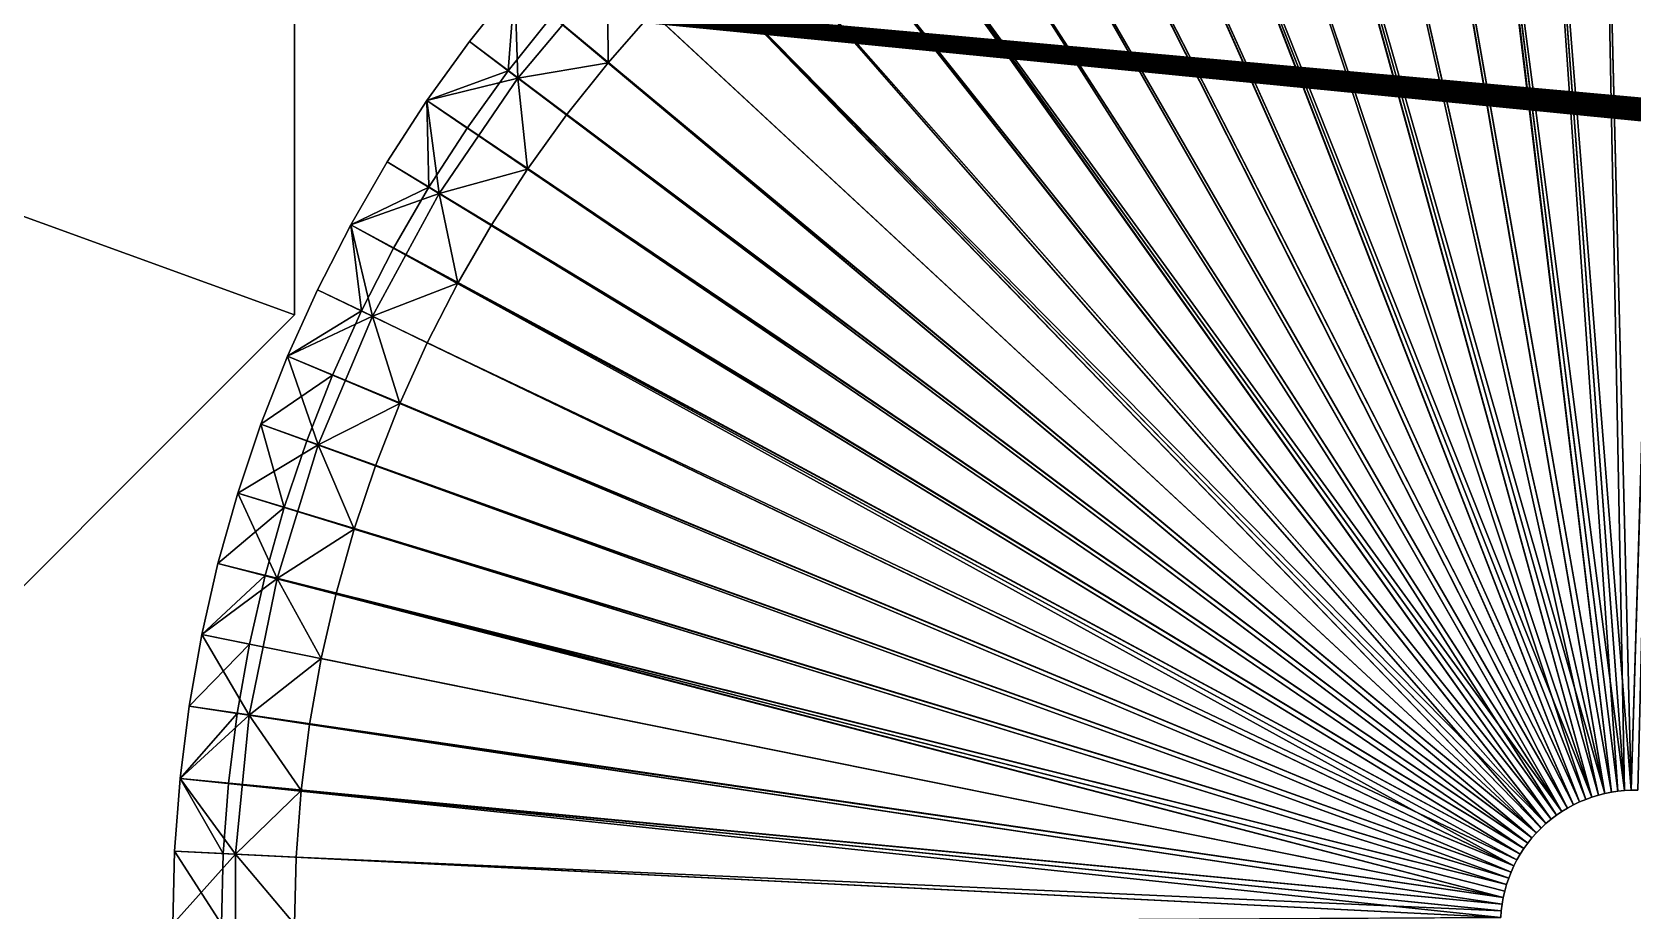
# Model space of a CAD drawing. Header units: millimetres. Extents: x 0 to 520, y -2 to 382.
# Drawn here: x 37.69 to 63.97, y 342.21 to 356.65 of the extents above; entities that cross this region are included whole.
import ezdxf

# ---------------------------------------------------------------- set-up
doc = ezdxf.new("R2010")
doc.units = ezdxf.units.MM

msp = doc.modelspace()

# ---------------------------------------------------------------- linework, layer by layer
at = {"layer": 'BRASS', "color": 52}
for points in [[(509.2, 369.2, 103), (10.8, 369.2, 103), (10.8, 10.8, 103)], [(509.2, 369.2, 103), (10.8, 10.8, 103), (509.2, 10.8, 103)], [(62.2065, 365.9329), (61.0158, 365.8137), (63.8356, 344.1938)], [(63.4017, 365.9925), (62.2065, 365.9329), (63.9452, 344.1993)], [(62.2065, 365.9329), (63.8356, 344.1938), (63.9452, 344.1993)], [(64.5983, 365.9925), (63.4017, 365.9925), (63.9452, 344.1993)], [(64.5983, 365.9925), (63.9452, 344.1993), (64.0548, 344.1993)], [(59.8324, 365.6354), (58.6595, 365.3983), (63.5105, 344.1448)], [(61.0158, 365.8137), (59.8324, 365.6354), (63.618, 344.1666)], [(59.8324, 365.6354), (63.5105, 344.1448), (63.618, 344.1666)], [(61.0158, 365.8137), (63.7264, 344.1829), (63.8356, 344.1938)], [(61.0158, 365.8137), (63.618, 344.1666), (63.7264, 344.1829)], [(58.6595, 365.3983), (57.4998, 365.103), (63.5105, 344.1448)], [(57.4998, 365.103), (56.3563, 364.7503), (63.2993, 344.0854)], [(57.4998, 365.103), (63.4042, 344.1178), (63.5105, 344.1448)], [(57.4998, 365.103), (63.2993, 344.0854), (63.4042, 344.1178)], [(56.3563, 364.7503), (55.2318, 364.341), (63.2993, 344.0854)], [(55.2318, 364.341), (54.1291, 363.8761), (63.0952, 344.0053)], [(55.2318, 364.341), (63.1962, 344.0479), (63.2993, 344.0854)], [(55.2318, 364.341), (63.0952, 344.0053), (63.1962, 344.0479)], [(54.1291, 363.8761), (53.0509, 363.3569), (62.9963, 343.9577)], [(54.1291, 363.8761), (62.9963, 343.9577), (63.0952, 344.0053)], [(60.1797, 363.6658, -14), (61.2644, 363.8293, -14), (63.618, 344.1666, -14)], [(61.2644, 363.8293, -14), (62.3559, 363.9385, -14), (63.7264, 344.1829, -14)], [(63.618, 344.1666, -14), (61.2644, 363.8293, -14), (63.7264, 344.1829, -14)], [(62.3559, 363.9385, -14), (63.4515, 363.9932, -14), (63.8356, 344.1938, -14)], [(63.7264, 344.1829, -14), (62.3559, 363.9385, -14), (63.8356, 344.1938, -14)], [(63.8356, 344.1938, -14), (63.4515, 363.9932, -14), (63.9452, 344.1993, -14)], [(63.4515, 363.9932, -14), (64.5485, 363.9932, -14), (63.9452, 344.1993, -14)], [(63.9452, 344.1993, -14), (64.5485, 363.9932, -14), (64.0548, 344.1993, -14)], [(59.1045, 363.4484, -14), (60.1797, 363.6658, -14), (63.5105, 344.1448, -14)], [(63.5105, 344.1448, -14), (60.1797, 363.6658, -14), (63.618, 344.1666, -14)], [(53.0509, 363.3569), (52, 362.7846), (62.9, 343.9053)], [(53.0509, 363.3569), (62.9, 343.9053), (62.9963, 343.9577)], [(58.0415, 363.1777, -14), (59.1045, 363.4484, -14), (63.4042, 344.1178, -14)], [(63.4042, 344.1178, -14), (59.1045, 363.4484, -14), (63.5105, 344.1448, -14)], [(56.9933, 362.8544, -14), (58.0415, 363.1777, -14), (63.2993, 344.0854, -14)], [(63.2993, 344.0854, -14), (58.0415, 363.1777, -14), (63.4042, 344.1178, -14)], [(52, 362.7846), (50.9789, 362.1606), (62.8064, 343.8481)], [(52, 362.7846), (62.8064, 343.8481), (62.9, 343.9053)], [(55.9625, 362.4792, -14), (56.9933, 362.8544, -14), (63.1962, 344.0479, -14)], [(63.1962, 344.0479, -14), (56.9933, 362.8544, -14), (63.2993, 344.0854, -14)], [(54.9517, 362.0531, -14), (55.9625, 362.4792, -14), (63.0952, 344.0053, -14)], [(63.0952, 344.0053, -14), (55.9625, 362.4792, -14), (63.1962, 344.0479, -14)], [(50.9789, 362.1606), (49.9902, 361.4865), (62.8064, 343.8481)], [(53.9634, 361.5772, -14), (54.9517, 362.0531, -14), (62.9963, 343.9577, -14)], [(62.9963, 343.9577, -14), (54.9517, 362.0531, -14), (63.0952, 344.0053, -14)], [(49.9902, 361.4865), (49.0362, 360.764), (62.6283, 343.72)], [(49.9902, 361.4865), (62.7158, 343.7863), (62.8064, 343.8481)], [(49.9902, 361.4865), (62.6283, 343.72), (62.7158, 343.7863)], [(53, 361.0526, -14), (53.9634, 361.5772, -14), (62.9, 343.9053, -14)], [(62.9, 343.9053, -14), (53.9634, 361.5772, -14), (62.9963, 343.9577, -14)], [(52.064, 360.4806, -14), (53, 361.0526, -14), (62.8064, 343.8481, -14)], [(62.8064, 343.8481, -14), (53, 361.0526, -14), (62.9, 343.9053, -14)], [(49.0362, 360.764), (48.1195, 359.9947), (62.5443, 343.6495)], [(49.0362, 360.764), (62.5443, 343.6495), (62.6283, 343.72)], [(51.1576, 359.8626, -14), (52.064, 360.4806, -14), (62.7158, 343.7863, -14)], [(62.7158, 343.7863, -14), (52.064, 360.4806, -14), (62.8064, 343.8481, -14)], [(48.1195, 359.9947), (47.2423, 359.1808), (62.4639, 343.5749)], [(48.1195, 359.9947), (62.4639, 343.5749), (62.5443, 343.6495)], [(50.2832, 359.2003, -14), (51.1576, 359.8626, -14), (62.6283, 343.72, -14)], [(62.6283, 343.72, -14), (51.1576, 359.8626, -14), (62.7158, 343.7863, -14)], [(38.264, 311.0606, 86), (20.5, 359.5, 86), (38.3153, 310.9963, 86)], [(38.2095, 311.1223, 86), (20.5, 359.5, 86), (38.264, 311.0606, 86)], [(38.1521, 311.1812, 86), (20.5, 359.5, 86), (38.2095, 311.1223, 86)], [(38.0918, 311.2371, 86), (20.5, 359.5, 86), (38.1521, 311.1812, 86)], [(38.0288, 311.29, 86), (20.5, 359.5, 86), (38.0918, 311.2371, 86)], [(37.9632, 311.3397, 86), (20.5, 359.5, 86), (38.0288, 311.29, 86)], [(37.8952, 311.386, 86), (20.5, 359.5, 86), (37.9632, 311.3397, 86)], [(37.825, 311.4289, 86), (20.5, 359.5, 86), (37.8952, 311.386, 86)], [(37.7527, 311.4683, 86), (20.5, 359.5, 86), (37.825, 311.4289, 86)], [(37.6786, 311.504, 86), (20.5, 359.5, 86), (37.7527, 311.4683, 86)], [(20.5, 359.5, 86), (183.401, 343.4071, 86), (38.3153, 310.9963, 86)], [(20.5, 359.5, 86), (183.4233, 343.4863, 86), (183.401, 343.4071, 86)], [(20.5, 359.5, 86), (183.4495, 343.5643, 86), (183.4233, 343.4863, 86)], [(20.5, 359.5, 86), (183.4796, 343.6409, 86), (183.4495, 343.5643, 86)], [(20.5, 359.5, 86), (183.5134, 343.7159, 86), (183.4796, 343.6409, 86)], [(20.5, 359.5, 86), (183.5509, 343.7891, 86), (183.5134, 343.7159, 86)], [(20.5, 359.5, 86), (183.5921, 343.8604, 86), (183.5509, 343.7891, 86)], [(20.5, 359.5, 86), (183.6367, 343.9295, 86), (183.5921, 343.8604, 86)], [(20.5, 359.5, 86), (183.6847, 343.9963, 86), (183.6367, 343.9295, 86)], [(20.5, 359.5, 86), (183.736, 344.0606, 86), (183.6847, 343.9963, 86)], [(20.5, 359.5, 86), (183.7905, 344.1223, 86), (183.736, 344.0606, 86)], [(20.5, 359.5, 86), (183.8479, 344.1812, 86), (183.7905, 344.1223, 86)], [(20.5, 359.5, 86), (183.9082, 344.2371, 86), (183.8479, 344.1812, 86)], [(20.5, 359.5, 86), (183.9712, 344.29, 86), (183.9082, 344.2371, 86)], [(20.5, 359.5, 86), (184.0368, 344.3397, 86), (183.9712, 344.29, 86)], [(20.5, 359.5, 86), (184.1048, 344.386, 86), (184.0368, 344.3397, 86)], [(20.5, 359.5, 86), (184.175, 344.4289, 86), (184.1048, 344.386, 86)], [(20.5, 359.5, 86), (184.2473, 344.4683, 86), (184.175, 344.4289, 86)], [(20.5, 359.5, 86), (184.3214, 344.504, 86), (184.2473, 344.4683, 86)], [(20.5, 359.5, 86), (184.3972, 344.5359, 86), (184.3214, 344.504, 86)], [(20.5, 359.5, 86), (184.4745, 344.5641, 86), (184.3972, 344.5359, 86)], [(20.5, 359.5, 86), (184.5531, 344.5883, 86), (184.4745, 344.5641, 86)], [(20.5, 359.5, 86), (184.6328, 344.6086, 86), (184.5531, 344.5883, 86)], [(20.5, 359.5, 86), (499.5, 359.5, 86), (184.9589, 344.6495, 86)], [(20.5, 359.5, 86), (184.9589, 344.6495, 86), (184.8767, 344.6454, 86)], [(20.5, 359.5, 86), (184.8767, 344.6454, 86), (184.7948, 344.6372, 86)], [(20.5, 359.5, 86), (184.7948, 344.6372, 86), (184.7135, 344.6249, 86)], [(20.5, 359.5, 86), (184.7135, 344.6249, 86), (184.6328, 344.6086, 86)], [(47.2423, 359.1808), (46.4068, 358.3241), (62.3873, 343.4964)], [(47.2423, 359.1808), (62.3873, 343.4964), (62.4639, 343.5749)], [(49.4429, 358.4952, -14), (50.2832, 359.2003, -14), (62.5443, 343.6495, -14)], [(62.5443, 343.6495, -14), (50.2832, 359.2003, -14), (62.6283, 343.72, -14)], [(62.3873, 343.4964), (46.4068, 358.3241), (45.6149, 357.4269)], [(48.6388, 357.7491, -14), (49.4429, 358.4952, -14), (62.5443, 343.6495, -14)], [(47.8729, 356.9638, -14), (48.6388, 357.7491, -14), (62.3873, 343.4964, -14)], [(62.4639, 343.5749, -14), (48.6388, 357.7491, -14), (62.5443, 343.6495, -14)], [(62.3873, 343.4964, -14), (48.6388, 357.7491, -14), (62.4639, 343.5749, -14)], [(45.666, 355.8875, -13), (45.6149, 357.4269, -12), (47.1398, 357.644, -13)], [(45.666, 355.8875, -13), (47.1398, 357.644, -13), (47.147, 356.1413, -14)], [(47.1398, 357.644, -13), (47.8729, 356.9638, -14), (47.147, 356.1413, -14)], [(44.8688, 356.4913), (45.6149, 357.4269), (45.6149, 357.4269, -3)], [(44.8688, 356.4913), (45.6149, 357.4269, -3), (44.8688, 356.4913, -3)], [(44.8688, 356.4913, -3), (45.6149, 357.4269, -3), (45.5065, 356.0083, -3)], [(62.3147, 343.4141), (45.6149, 357.4269), (44.8688, 356.4913)], [(45.6149, 357.4269, -4), (44.8688, 356.4913, -4), (45.5065, 356.0083, -4)], [(45.6149, 357.4269, -4), (45.6149, 357.4269, -12), (44.8688, 356.4913, -12)], [(44.8688, 356.4913, -4), (45.6149, 357.4269, -4), (44.8688, 356.4913, -12)], [(45.666, 355.8875, -13), (44.8688, 356.4913, -12), (45.6149, 357.4269, -12)], [(45.6149, 357.4269, -3), (46.2278, 356.9127, -3), (45.5065, 356.0083, -3)], [(46.2278, 356.9127, -4), (45.6149, 357.4269, -4), (45.5065, 356.0083, -4)], [(62.3873, 343.4964), (45.6149, 357.4269), (62.3147, 343.4141)], [(47.8729, 356.9638, -14), (62.3873, 343.4964, -14), (47.147, 356.1413, -14)], [(45.5065, 356.0083, -3), (46.2278, 356.9127, -3), (46.2278, 356.9127, -4)], [(45.5065, 356.0083, -3), (46.2278, 356.9127, -4), (45.5065, 356.0083, -4)], [(44.1703, 355.5197), (44.8688, 356.4913), (44.8688, 356.4913, -3)], [(44.1703, 355.5197), (44.8688, 356.4913, -3), (44.1703, 355.5197, -3)], [(44.8688, 356.4913, -3), (45.5065, 356.0083, -3), (44.1703, 355.5197, -3)], [(62.2463, 343.3284), (44.8688, 356.4913), (44.1703, 355.5197)], [(45.5065, 356.0083, -4), (44.8688, 356.4913, -4), (44.1703, 355.5197, -4)], [(44.1703, 355.5197, -4), (44.8688, 356.4913, -4), (44.8688, 356.4913, -12)], [(44.1703, 355.5197, -4), (44.8688, 356.4913, -12), (44.1703, 355.5197, -12)], [(45.666, 355.8875, -13), (44.1703, 355.5197, -12), (44.8688, 356.4913, -12)], [(62.3147, 343.4141), (44.8688, 356.4913), (62.2463, 343.3284)], [(45.666, 355.8875, -13), (47.147, 356.1413, -14), (46.4631, 355.2837, -14)], [(47.147, 356.1413, -14), (62.3147, 343.4141, -14), (46.4631, 355.2837, -14)], [(47.147, 356.1413, -14), (62.3873, 343.4964, -14), (62.3147, 343.4141, -14)], [(44.1703, 355.5197, -3), (45.5065, 356.0083, -3), (44.8313, 355.069, -3)], [(45.5065, 356.0083, -4), (44.1703, 355.5197, -4), (44.8313, 355.069, -4)], [(44.3743, 353.993, -13), (44.1703, 355.5197, -12), (45.666, 355.8875, -13)], [(44.3743, 353.993, -13), (45.666, 355.8875, -13), (45.8227, 354.393, -14)], [(44.8313, 355.069, -3), (45.5065, 356.0083, -3), (45.5065, 356.0083, -4)], [(44.8313, 355.069, -3), (45.5065, 356.0083, -4), (44.8313, 355.069, -4)], [(45.666, 355.8875, -13), (46.4631, 355.2837, -14), (45.8227, 354.393, -14)], [(44.1703, 355.5197), (44.1703, 355.5197, -3), (43.521, 354.5144, -3)], [(43.521, 354.5144), (44.1703, 355.5197), (43.521, 354.5144, -3)], [(43.521, 354.5144, -3), (44.1703, 355.5197, -3), (44.2037, 354.0973, -3)], [(62.1823, 343.2393), (44.1703, 355.5197), (43.521, 354.5144)], [(44.1703, 355.5197, -4), (43.521, 354.5144, -4), (44.2037, 354.0973, -4)], [(43.521, 354.5144, -4), (44.1703, 355.5197, -4), (44.1703, 355.5197, -12)], [(43.521, 354.5144, -4), (44.1703, 355.5197, -12), (43.521, 354.5144, -12)], [(44.3743, 353.993, -13), (43.521, 354.5144, -12), (44.1703, 355.5197, -12)], [(44.1703, 355.5197, -3), (44.8313, 355.069, -3), (44.2037, 354.0973, -3)], [(62.2463, 343.3284), (44.1703, 355.5197), (62.1823, 343.2393)], [(44.8313, 355.069, -4), (44.1703, 355.5197, -4), (44.2037, 354.0973, -4)], [(46.4631, 355.2837, -14), (62.2463, 343.3284, -14), (45.8227, 354.393, -14)], [(46.4631, 355.2837, -14), (62.3147, 343.4141, -14), (62.2463, 343.3284, -14)], [(44.2037, 354.0973, -3), (44.8313, 355.069, -3), (44.8313, 355.069, -4)], [(44.2037, 354.0973, -3), (44.8313, 355.069, -4), (44.2037, 354.0973, -4)], [(42.9227, 353.4781), (43.521, 354.5144), (43.521, 354.5144, -3)], [(42.9227, 353.4781), (43.521, 354.5144, -3), (42.9227, 353.4781, -3)], [(43.521, 354.5144, -3), (44.2037, 354.0973, -3), (42.9227, 353.4781, -3)], [(62.1228, 343.1472), (43.521, 354.5144), (42.9227, 353.4781)], [(44.2037, 354.0973, -4), (43.521, 354.5144, -4), (42.9227, 353.4781, -4)], [(43.521, 354.5144, -4), (43.521, 354.5144, -12), (42.9227, 353.4781, -12)], [(42.9227, 353.4781, -4), (43.521, 354.5144, -4), (42.9227, 353.4781, -12)], [(44.3743, 353.993, -13), (42.9227, 353.4781, -12), (43.521, 354.5144, -12)], [(62.1823, 343.2393), (43.521, 354.5144), (62.1228, 343.1472)], [(44.3743, 353.993, -13), (45.8227, 354.393, -14), (45.2276, 353.4716, -14)], [(45.8227, 354.393, -14), (62.1823, 343.2393, -14), (45.2276, 353.4716, -14)], [(45.8227, 354.393, -14), (62.2463, 343.3284, -14), (62.1823, 343.2393, -14)], [(42.9227, 353.4781, -3), (44.2037, 354.0973, -3), (43.6253, 353.0955, -3)], [(44.2037, 354.0973, -4), (42.9227, 353.4781, -4), (43.6253, 353.0955, -4)], [(43.6253, 353.0955, -3), (44.2037, 354.0973, -3), (44.2037, 354.0973, -4)], [(43.6253, 353.0955, -3), (44.2037, 354.0973, -4), (43.6253, 353.0955, -4)], [(43.2777, 351.9793, -13), (42.9227, 353.4781, -12), (44.3743, 353.993, -13)], [(43.2777, 351.9793, -13), (44.3743, 353.993, -13), (44.6791, 352.5216, -14)], [(44.3743, 353.993, -13), (45.2276, 353.4716, -14), (44.6791, 352.5216, -14)], [(42.9227, 353.4781), (42.9227, 353.4781, -3), (42.3767, 352.4132, -3)], [(42.3767, 352.4132), (42.9227, 353.4781), (42.3767, 352.4132, -3)], [(42.3767, 352.4132, -3), (42.9227, 353.4781, -3), (43.0975, 352.0661, -3)], [(62.0179, 342.9545), (42.9227, 353.4781), (42.3767, 352.4132)], [(42.9227, 353.4781, -4), (42.3767, 352.4132, -4), (43.0975, 352.0661, -4)], [(42.3767, 352.4132, -4), (42.9227, 353.4781, -4), (42.9227, 353.4781, -12)], [(42.3767, 352.4132, -4), (42.9227, 353.4781, -12), (42.3767, 352.4132, -12)], [(43.2777, 351.9793, -13), (42.3767, 352.4132, -12), (42.9227, 353.4781, -12)], [(42.9227, 353.4781, -3), (43.6253, 353.0955, -3), (43.0975, 352.0661, -3)], [(62.0679, 343.0522), (42.9227, 353.4781), (62.0179, 342.9545)], [(62.1228, 343.1472), (42.9227, 353.4781), (62.0679, 343.0522)], [(43.6253, 353.0955, -4), (42.9227, 353.4781, -4), (43.0975, 352.0661, -4)], [(45.2276, 353.4716, -14), (62.1228, 343.1472, -14), (44.6791, 352.5216, -14)], [(45.2276, 353.4716, -14), (62.1823, 343.2393, -14), (62.1228, 343.1472, -14)], [(43.6253, 353.0955, -3), (43.6253, 353.0955, -4), (43.0975, 352.0661, -4)], [(43.0975, 352.0661, -3), (43.6253, 353.0955, -3), (43.0975, 352.0661, -4)], [(43.2777, 351.9793, -13), (44.6791, 352.5216, -14), (44.1787, 351.5454, -14)], [(44.6791, 352.5216, -14), (62.0679, 343.0522, -14), (44.1787, 351.5454, -14)], [(44.6791, 352.5216, -14), (62.1228, 343.1472, -14), (62.0679, 343.0522, -14)], [(42.3767, 352.4132), (42.3767, 352.4132, -3), (41.8846, 351.3224, -3)], [(41.8846, 351.3224), (42.3767, 352.4132), (41.8846, 351.3224, -3)], [(42.3767, 352.4132, -3), (43.0975, 352.0661, -3), (41.8846, 351.3224, -3)], [(62.0179, 342.9545), (42.3767, 352.4132), (41.8846, 351.3224)], [(43.0975, 352.0661, -4), (42.3767, 352.4132, -4), (41.8846, 351.3224, -4)], [(41.8846, 351.3224, -4), (42.3767, 352.4132, -4), (42.3767, 352.4132, -12)], [(41.8846, 351.3224, -4), (42.3767, 352.4132, -12), (41.8846, 351.3224, -12)], [(43.2777, 351.9793, -13), (41.8846, 351.3224, -12), (42.3767, 352.4132, -12)], [(41.8846, 351.3224, -3), (43.0975, 352.0661, -3), (42.6218, 351.0117, -3)], [(43.0975, 352.0661, -4), (41.8846, 351.3224, -4), (42.6218, 351.0117, -4)], [(42.3871, 349.8665, -13), (41.8846, 351.3224, -12), (43.2777, 351.9793, -13)], [(42.3871, 349.8665, -13), (43.2777, 351.9793, -13), (43.7275, 350.5456, -14)], [(42.6218, 351.0117, -3), (43.0975, 352.0661, -3), (43.0975, 352.0661, -4)], [(42.6218, 351.0117, -3), (43.0975, 352.0661, -4), (42.6218, 351.0117, -4)], [(43.2777, 351.9793, -13), (44.1787, 351.5454, -14), (43.7275, 350.5456, -14)], [(44.1787, 351.5454, -14), (62.0179, 342.9545, -14), (43.7275, 350.5456, -14)], [(44.1787, 351.5454, -14), (62.0679, 343.0522, -14), (62.0179, 342.9545, -14)], [(41.4474, 350.2085), (41.8846, 351.3224), (41.8846, 351.3224, -3)], [(41.4474, 350.2085), (41.8846, 351.3224, -3), (41.4474, 350.2085, -3)], [(41.8846, 351.3224, -3), (42.6218, 351.0117, -3), (41.4474, 350.2085, -3)], [(61.9728, 342.8546), (41.8846, 351.3224), (41.4474, 350.2085)], [(42.6218, 351.0117, -4), (41.8846, 351.3224, -4), (41.4474, 350.2085, -4)], [(41.4474, 350.2085, -4), (41.8846, 351.3224, -4), (41.8846, 351.3224, -12)], [(41.4474, 350.2085, -4), (41.8846, 351.3224, -12), (41.4474, 350.2085, -12)], [(42.3871, 349.8665, -13), (41.4474, 350.2085, -12), (41.8846, 351.3224, -12)], [(62.0179, 342.9545), (41.8846, 351.3224), (61.9728, 342.8546)], [(41.4474, 350.2085, -3), (42.6218, 351.0117, -3), (42.1991, 349.9349, -3)], [(42.6218, 351.0117, -4), (41.4474, 350.2085, -4), (42.1991, 349.9349, -4)], [(42.1991, 349.9349, -3), (42.6218, 351.0117, -3), (42.6218, 351.0117, -4)], [(42.1991, 349.9349, -3), (42.6218, 351.0117, -4), (42.1991, 349.9349, -4)], [(42.3871, 349.8665, -13), (43.7275, 350.5456, -14), (43.3268, 349.5244, -14)], [(43.7275, 350.5456, -14), (61.9728, 342.8546, -14), (43.3268, 349.5244, -14)], [(43.7275, 350.5456, -14), (62.0179, 342.9545, -14), (61.9728, 342.8546, -14)], [(41.4474, 350.2085), (41.4474, 350.2085, -3), (41.0663, 349.0741, -3)], [(41.0663, 349.0741), (41.4474, 350.2085), (41.0663, 349.0741, -3)], [(41.0663, 349.0741, -3), (41.4474, 350.2085, -3), (41.8307, 348.8383, -3)], [(61.9327, 342.7524), (41.4474, 350.2085), (41.0663, 349.0741)], [(41.4474, 350.2085, -4), (41.0663, 349.0741, -4), (41.8307, 348.8383, -4)], [(41.0663, 349.0741, -4), (41.4474, 350.2085, -4), (41.4474, 350.2085, -12)], [(41.0663, 349.0741, -4), (41.4474, 350.2085, -12), (41.0663, 349.0741, -12)], [(42.3871, 349.8665, -13), (41.0663, 349.0741, -12), (41.4474, 350.2085, -12)], [(41.4474, 350.2085, -3), (42.1991, 349.9349, -3), (41.8307, 348.8383, -3)], [(61.9728, 342.8546), (41.4474, 350.2085), (61.9327, 342.7524)], [(42.1991, 349.9349, -4), (41.4474, 350.2085, -4), (41.8307, 348.8383, -4)], [(41.7112, 347.6754, -13), (41.0663, 349.0741, -12), (42.3871, 349.8665, -13)], [(41.7112, 347.6754, -13), (42.3871, 349.8665, -13), (42.9774, 348.4846, -14)], [(41.8307, 348.8383, -3), (42.1991, 349.9349, -3), (42.1991, 349.9349, -4)], [(41.8307, 348.8383, -3), (42.1991, 349.9349, -4), (41.8307, 348.8383, -4)], [(42.3871, 349.8665, -13), (43.3268, 349.5244, -14), (42.9774, 348.4846, -14)], [(43.3268, 349.5244, -14), (61.9327, 342.7524, -14), (42.9774, 348.4846, -14)], [(43.3268, 349.5244, -14), (61.9728, 342.8546, -14), (61.9327, 342.7524, -14)], [(40.7421, 347.9222), (41.0663, 349.0741, -3), (40.7421, 347.9222, -3)], [(40.7421, 347.9222), (41.0663, 349.0741), (41.0663, 349.0741, -3)], [(41.0663, 349.0741, -3), (41.8307, 348.8383, -3), (40.7421, 347.9222, -3)], [(61.8977, 342.6485), (41.0663, 349.0741), (40.7421, 347.9222)], [(41.8307, 348.8383, -4), (41.0663, 349.0741, -4), (40.7421, 347.9222, -4)], [(40.7421, 347.9222, -4), (41.0663, 349.0741, -12), (40.7421, 347.9222, -12)], [(40.7421, 347.9222, -4), (41.0663, 349.0741, -4), (41.0663, 349.0741, -12)], [(41.7112, 347.6754, -13), (40.7421, 347.9222, -12), (41.0663, 349.0741, -12)], [(61.9327, 342.7524), (41.0663, 349.0741), (61.8977, 342.6485)], [(40.7421, 347.9222, -3), (41.8307, 348.8383, -3), (41.5174, 347.7248, -3)], [(41.8307, 348.8383, -4), (40.7421, 347.9222, -4), (41.5174, 347.7248, -4)], [(41.5174, 347.7248, -3), (41.8307, 348.8383, -4), (41.5174, 347.7248, -4)], [(41.5174, 347.7248, -3), (41.8307, 348.8383, -3), (41.8307, 348.8383, -4)], [(41.7112, 347.6754, -13), (42.9774, 348.4846, -14), (42.6803, 347.4287, -14)], [(42.9774, 348.4846, -14), (61.8977, 342.6485, -14), (42.6803, 347.4287, -14)], [(42.9774, 348.4846, -14), (61.9327, 342.7524, -14), (61.8977, 342.6485, -14)], [(40.4759, 346.7555), (40.7421, 347.9222, -3), (40.4759, 346.7555, -3)], [(40.4759, 346.7555), (40.7421, 347.9222), (40.7421, 347.9222, -3)], [(40.7421, 347.9222, -3), (41.5174, 347.7248, -3), (40.4759, 346.7555, -3)], [(61.8436, 342.4359), (40.7421, 347.9222), (40.4759, 346.7555)], [(41.5174, 347.7248, -4), (40.7421, 347.9222, -4), (40.4759, 346.7555, -4)], [(40.4759, 346.7555, -4), (40.7421, 347.9222, -12), (40.4759, 346.7555, -12)], [(40.4759, 346.7555, -4), (40.7421, 347.9222, -4), (40.7421, 347.9222, -12)], [(41.7112, 347.6754, -13), (40.4759, 346.7555, -12), (40.7421, 347.9222, -12)], [(61.868, 342.5429), (40.7421, 347.9222), (61.8436, 342.4359)], [(61.8977, 342.6485), (40.7421, 347.9222), (61.868, 342.5429)], [(40.4759, 346.7555, -3), (41.5174, 347.7248, -3), (41.26, 346.597, -3)], [(41.5174, 347.7248, -4), (40.4759, 346.7555, -4), (41.26, 346.597, -4)], [(41.2569, 345.428, -13), (40.4759, 346.7555, -12), (41.7112, 347.6754, -13)], [(41.2569, 345.428, -13), (41.7112, 347.6754, -13), (42.4362, 346.3592, -14)], [(41.26, 346.597, -3), (41.5174, 347.7248, -4), (41.26, 346.597, -4)], [(41.26, 346.597, -3), (41.5174, 347.7248, -3), (41.5174, 347.7248, -4)], [(41.7112, 347.6754, -13), (42.6803, 347.4287, -14), (42.4362, 346.3592, -14)], [(42.6803, 347.4287, -14), (61.8436, 342.4359, -14), (42.4362, 346.3592, -14)], [(42.6803, 347.4287, -14), (61.868, 342.5429, -14), (61.8436, 342.4359, -14)], [(42.6803, 347.4287, -14), (61.8977, 342.6485, -14), (61.868, 342.5429, -14)], [(40.2681, 345.577), (40.4759, 346.7555, -3), (40.2681, 345.577, -3)], [(40.2681, 345.577), (40.4759, 346.7555), (40.4759, 346.7555, -3)], [(40.4759, 346.7555, -3), (41.26, 346.597, -3), (40.2681, 345.577, -3)], [(61.8436, 342.4359), (40.4759, 346.7555), (40.2681, 345.577)], [(41.26, 346.597, -4), (40.4759, 346.7555, -4), (40.2681, 345.577, -4)], [(40.2681, 345.577, -4), (40.4759, 346.7555, -12), (40.2681, 345.577, -12)], [(40.2681, 345.577, -4), (40.4759, 346.7555, -4), (40.4759, 346.7555, -12)], [(41.2569, 345.428, -13), (40.2681, 345.577, -12), (40.4759, 346.7555, -12)], [(40.2681, 345.577, -3), (41.26, 346.597, -3), (41.0591, 345.4578, -3)], [(41.26, 346.597, -4), (40.2681, 345.577, -4), (41.0591, 345.4578, -4)], [(41.0591, 345.4578, -3), (41.26, 346.597, -4), (41.0591, 345.4578, -4)], [(41.0591, 345.4578, -3), (41.26, 346.597, -3), (41.26, 346.597, -4)], [(41.2569, 345.428, -13), (42.4362, 346.3592, -14), (42.2457, 345.2789, -14)], [(42.4362, 346.3592, -14), (61.8436, 342.4359, -14), (42.2457, 345.2789, -14)], [(40.2681, 345.577), (40.2681, 345.577, -3), (40.1193, 344.3896, -3)], [(40.1193, 344.3896), (40.2681, 345.577), (40.1193, 344.3896, -3)], [(40.2681, 345.577, -3), (41.0591, 345.4578, -3), (40.1193, 344.3896, -3)], [(61.8246, 342.3279), (40.2681, 345.577), (40.1193, 344.3896)], [(41.0591, 345.4578, -4), (40.2681, 345.577, -4), (40.1193, 344.3896, -4)], [(40.2681, 345.577, -4), (40.2681, 345.577, -12), (40.1193, 344.3896, -12)], [(40.1193, 344.3896, -4), (40.2681, 345.577, -4), (40.1193, 344.3896, -12)], [(41.2569, 345.428, -13), (40.1193, 344.3896, -12), (40.2681, 345.577, -12)], [(40.1193, 344.3896, -3), (41.0591, 345.4578, -3), (40.9153, 344.31, -3)], [(41.0591, 345.4578, -4), (40.1193, 344.3896, -4), (40.9153, 344.31, -4)], [(41.0286, 343.1465, -13), (40.1193, 344.3896, -12), (41.2569, 345.428, -13)], [(61.8436, 342.4359), (40.2681, 345.577), (61.8246, 342.3279)], [(40.9153, 344.31, -3), (41.0591, 345.4578, -4), (40.9153, 344.31, -4)], [(40.9153, 344.31, -3), (41.0591, 345.4578, -3), (41.0591, 345.4578, -4)], [(41.0286, 343.1465, -13), (41.2569, 345.428, -13), (42.1093, 344.1905, -14)], [(41.2569, 345.428, -13), (42.2457, 345.2789, -14), (42.1093, 344.1905, -14)], [(42.2457, 345.2789, -14), (61.8246, 342.3279, -14), (42.1093, 344.1905, -14)], [(42.2457, 345.2789, -14), (61.8436, 342.4359, -14), (61.8246, 342.3279, -14)], [(40.0298, 343.1963), (40.1193, 344.3896), (40.1193, 344.3896, -3)], [(40.0298, 343.1963), (40.1193, 344.3896, -3), (40.0298, 343.1963, -3)], [(40.0298, 343.1963, -3), (40.1193, 344.3896, -3), (40.8288, 343.1564, -3)], [(61.8027, 342.1097), (40.1193, 344.3896), (40.0298, 343.1963)], [(40.1193, 344.3896, -4), (40.0298, 343.1963, -4), (40.8288, 343.1564, -4)], [(40.1193, 344.3896, -4), (40.1193, 344.3896, -12), (40.0298, 343.1963, -12)], [(40.0298, 343.1963, -4), (40.1193, 344.3896, -4), (40.0298, 343.1963, -12)], [(41.0286, 343.1465, -13), (40.0298, 343.1963, -12), (40.1193, 344.3896, -12)], [(40.1193, 344.3896, -3), (40.9153, 344.31, -3), (40.8288, 343.1564, -3)], [(61.8109, 342.219), (40.1193, 344.3896), (61.8027, 342.1097)], [(61.8246, 342.3279), (40.1193, 344.3896), (61.8109, 342.219)], [(40.9153, 344.31, -4), (40.1193, 344.3896, -4), (40.8288, 343.1564, -4)], [(40.9153, 344.31, -3), (40.9153, 344.31, -4), (40.8288, 343.1564, -4)], [(40.8288, 343.1564, -3), (40.9153, 344.31, -3), (40.8288, 343.1564, -4)], [(41.0286, 343.1465, -13), (42.1093, 344.1905, -14), (42.0273, 343.0966, -14)], [(42.1093, 344.1905, -14), (61.8109, 342.219, -14), (42.0273, 343.0966, -14)], [(42.1093, 344.1905, -14), (61.8246, 342.3279, -14), (61.8109, 342.219, -14)], [(63.2993, 344.0854), (63.1962, 344.0479), (63.2993, 344.0854, -14)], [(63.2993, 344.0854, -14), (63.1962, 344.0479), (63.1962, 344.0479, -14)], [(63.4042, 344.1178, -14), (63.4042, 344.1178), (63.2993, 344.0854, -14)], [(63.4042, 344.1178), (63.2993, 344.0854), (63.2993, 344.0854, -14)], [(63.5105, 344.1448), (63.4042, 344.1178), (63.5105, 344.1448, -14)], [(63.5105, 344.1448, -14), (63.4042, 344.1178), (63.4042, 344.1178, -14)], [(63.618, 344.1666, -14), (63.618, 344.1666), (63.5105, 344.1448, -14)], [(63.618, 344.1666), (63.5105, 344.1448), (63.5105, 344.1448, -14)], [(63.7264, 344.1829, -14), (63.7264, 344.1829), (63.618, 344.1666, -14)], [(63.7264, 344.1829), (63.618, 344.1666), (63.618, 344.1666, -14)], [(63.8356, 344.1938, -14), (63.8356, 344.1938), (63.7264, 344.1829, -14)], [(63.8356, 344.1938), (63.7264, 344.1829), (63.7264, 344.1829, -14)], [(63.9452, 344.1993, -14), (63.9452, 344.1993), (63.8356, 344.1938, -14)], [(63.9452, 344.1993), (63.8356, 344.1938), (63.8356, 344.1938, -14)], [(64.0548, 344.1993, -14), (63.9452, 344.1993), (63.9452, 344.1993, -14)], [(64.0548, 344.1993), (63.9452, 344.1993), (64.0548, 344.1993, -14)], [(62.7158, 343.7863), (62.6283, 343.72), (62.7158, 343.7863, -14)], [(62.7158, 343.7863, -14), (62.6283, 343.72), (62.6283, 343.72, -14)], [(62.8064, 343.8481, -14), (62.8064, 343.8481), (62.7158, 343.7863, -14)], [(62.8064, 343.8481), (62.7158, 343.7863), (62.7158, 343.7863, -14)], [(62.9, 343.9053), (62.8064, 343.8481), (62.9, 343.9053, -14)], [(62.9, 343.9053, -14), (62.8064, 343.8481), (62.8064, 343.8481, -14)], [(62.9963, 343.9577), (62.9, 343.9053), (62.9963, 343.9577, -14)], [(62.9963, 343.9577, -14), (62.9, 343.9053), (62.9, 343.9053, -14)], [(63.0952, 344.0053), (62.9963, 343.9577), (63.0952, 344.0053, -14)], [(63.0952, 344.0053, -14), (62.9963, 343.9577), (62.9963, 343.9577, -14)], [(63.1962, 344.0479), (63.0952, 344.0053), (63.1962, 344.0479, -14)], [(63.1962, 344.0479, -14), (63.0952, 344.0053), (63.0952, 344.0053, -14)], [(62.4639, 343.5749, -14), (62.4639, 343.5749), (62.3873, 343.4964, -14)], [(62.4639, 343.5749), (62.3873, 343.4964), (62.3873, 343.4964, -14)], [(62.5443, 343.6495), (62.4639, 343.5749), (62.5443, 343.6495, -14)], [(62.5443, 343.6495, -14), (62.4639, 343.5749), (62.4639, 343.5749, -14)], [(62.6283, 343.72), (62.5443, 343.6495), (62.6283, 343.72, -14)], [(62.6283, 343.72, -14), (62.5443, 343.6495), (62.5443, 343.6495, -14)], [(38.3153, 310.9963, 86), (183.401, 343.4071, 86), (183.3827, 343.3269, 86)], [(38.3153, 310.9963, 86), (183.3827, 343.3269, 86), (38.3633, 310.9295, 86)], [(38.3633, 310.9295, 86), (183.3827, 343.3269, 86), (183.3684, 343.2459, 86)], [(62.2463, 343.3284), (62.1823, 343.2393), (62.2463, 343.3284, -14)], [(62.2463, 343.3284, -14), (62.1823, 343.2393), (62.1823, 343.2393, -14)], [(62.3147, 343.4141), (62.2463, 343.3284), (62.3147, 343.4141, -14)], [(62.3147, 343.4141, -14), (62.2463, 343.3284), (62.2463, 343.3284, -14)], [(62.3873, 343.4964, -14), (62.3873, 343.4964), (62.3147, 343.4141, -14)], [(62.3873, 343.4964), (62.3147, 343.4141), (62.3147, 343.4141, -14)], [(38.3633, 310.9295, 86), (183.3684, 343.2459, 86), (38.4079, 310.8604, 86)], [(38.4079, 310.8604, 86), (183.3684, 343.2459, 86), (183.3582, 343.1643, 86)], [(38.4079, 310.8604, 86), (183.3582, 343.1643, 86), (38.4491, 310.7891, 86)], [(38.4491, 310.7891, 86), (183.3582, 343.1643, 86), (183.3521, 343.0822, 86)], [(38.4491, 310.7891, 86), (183.3521, 343.0822, 86), (38.4866, 310.7159, 86)], [(38.4866, 310.7159, 86), (183.3521, 343.0822, 86), (183.35, 343, 86)], [(38.4866, 310.7159, 86), (183.35, 343, 86), (38.5204, 310.6409, 86)], [(38.5204, 310.6409, 86), (183.35, 343, 86), (183.3521, 342.9178, 86)], [(40.0298, 343.1963), (40.0298, 343.1963, -3), (40, 342, -3)], [(40, 342), (40.0298, 343.1963), (40, 342, -3)], [(40, 342, -3), (40.0298, 343.1963, -3), (40.8, 342, -3)], [(61.8027, 342.1097), (40.0298, 343.1963), (40, 342)], [(40.0298, 343.1963, -4), (40, 342, -4), (40.8, 342, -4)], [(40.0298, 343.1963, -4), (40.0298, 343.1963, -12), (40, 342, -12)], [(40, 342, -4), (40.0298, 343.1963, -4), (40, 342, -12)], [(41.0286, 343.1465, -13), (40, 342, -12), (40.0298, 343.1963, -12)], [(41.0286, 340.8535, -13), (40, 342, -12), (41.0286, 343.1465, -13)], [(40.0298, 343.1963, -3), (40.8288, 343.1564, -3), (40.8, 342, -3)], [(40.8288, 343.1564, -4), (40.0298, 343.1963, -4), (40.8, 342, -4)], [(40.8288, 343.1564, -3), (40.8288, 343.1564, -4), (40.8, 342, -4)], [(40.8, 342, -3), (40.8288, 343.1564, -3), (40.8, 342, -4)], [(41.0286, 343.1465, -13), (42.0273, 343.0966, -14), (42, 342, -14)], [(41.0286, 340.8535, -13), (41.0286, 343.1465, -13), (42, 342, -14)], [(42.0273, 343.0966, -14), (61.8027, 342.1097, -14), (42, 342, -14)], [(42.0273, 343.0966, -14), (61.8109, 342.219, -14), (61.8027, 342.1097, -14)], [(62.0679, 343.0522), (62.0179, 342.9545), (62.0679, 343.0522, -14)], [(62.0679, 343.0522, -14), (62.0179, 342.9545), (62.0179, 342.9545, -14)], [(62.1228, 343.1472), (62.0679, 343.0522), (62.1228, 343.1472, -14)], [(62.1228, 343.1472, -14), (62.0679, 343.0522), (62.0679, 343.0522, -14)], [(62.1823, 343.2393), (62.1228, 343.1472), (62.1823, 343.2393, -14)], [(62.1823, 343.2393, -14), (62.1228, 343.1472), (62.1228, 343.1472, -14)], [(38.5204, 310.6409, 86), (183.3521, 342.9178, 86), (38.5505, 310.5643, 86)], [(38.5505, 310.5643, 86), (183.3521, 342.9178, 86), (183.3582, 342.8357, 86)], [(38.5505, 310.5643, 86), (183.3582, 342.8357, 86), (38.5767, 310.4863, 86)], [(38.5767, 310.4863, 86), (183.3582, 342.8357, 86), (183.3684, 342.7541, 86)], [(38.5767, 310.4863, 86), (183.3684, 342.7541, 86), (38.599, 310.4071, 86)], [(38.599, 310.4071, 86), (183.3684, 342.7541, 86), (183.3827, 342.6731, 86)], [(61.9327, 342.7524), (61.8977, 342.6485), (61.9327, 342.7524, -14)], [(61.9327, 342.7524, -14), (61.8977, 342.6485), (61.8977, 342.6485, -14)], [(61.9728, 342.8546), (61.9327, 342.7524), (61.9728, 342.8546, -14)], [(61.9728, 342.8546, -14), (61.9327, 342.7524), (61.9327, 342.7524, -14)], [(62.0179, 342.9545), (61.9728, 342.8546), (62.0179, 342.9545, -14)], [(62.0179, 342.9545, -14), (61.9728, 342.8546), (61.9728, 342.8546, -14)], [(38.599, 310.4071, 86), (183.3827, 342.6731, 86), (38.6173, 310.3269, 86)], [(38.6173, 310.3269, 86), (183.3827, 342.6731, 86), (183.401, 342.5929, 86)], [(38.6173, 310.3269, 86), (183.401, 342.5929, 86), (38.6316, 310.2459, 86)], [(38.6316, 310.2459, 86), (183.401, 342.5929, 86), (183.4233, 342.5137, 86)], [(38.6316, 310.2459, 86), (183.4233, 342.5137, 86), (38.6418, 310.1643, 86)], [(38.6418, 310.1643, 86), (183.4233, 342.5137, 86), (183.4495, 342.4357, 86)], [(61.868, 342.5429, -14), (61.8436, 342.4359), (61.8436, 342.4359, -14)], [(61.868, 342.5429), (61.8436, 342.4359), (61.868, 342.5429, -14)], [(61.8977, 342.6485, -14), (61.868, 342.5429), (61.868, 342.5429, -14)], [(61.8977, 342.6485), (61.868, 342.5429), (61.8977, 342.6485, -14)], [(38.6418, 310.1643, 86), (183.4495, 342.4357, 86), (38.6479, 310.0822, 86)], [(38.6479, 310.0822, 86), (183.4495, 342.4357, 86), (183.4796, 342.3591, 86)], [(38.6479, 310.0822, 86), (183.4796, 342.3591, 86), (38.65, 310, 86)], [(38.6479, 309.9178, 86), (183.5134, 342.2841, 86), (183.5509, 342.2109, 86)], [(38.65, 310, 86), (183.5134, 342.2841, 86), (38.6479, 309.9178, 86)], [(38.65, 310, 86), (183.4796, 342.3591, 86), (183.5134, 342.2841, 86)], [(61.8109, 342.219), (61.8027, 342.1097), (61.8109, 342.219, -14)], [(61.8109, 342.219, -14), (61.8027, 342.1097), (61.8027, 342.1097, -14)], [(61.8246, 342.3279, -14), (61.8246, 342.3279), (61.8109, 342.219, -14)], [(61.8246, 342.3279), (61.8109, 342.219), (61.8109, 342.219, -14)], [(61.8436, 342.4359, -14), (61.8246, 342.3279), (61.8246, 342.3279, -14)], [(61.8436, 342.4359), (61.8246, 342.3279), (61.8436, 342.4359, -14)]]:
    msp.add_3dface(points, dxfattribs=at)
at = {"layer": 'TEAK', "color": 34}
for points in [[(42, 352), (20, 360), (42, 360)], [(42, 352), (28, 338), (20, 360)], [(20, 360, 78), (42, 352, 78), (42, 360, 78)], [(28, 338, 78), (42, 352, 78), (20, 360, 78)], [(42, 352), (42, 360), (42, 352, 78)], [(42, 352, 78), (42, 360), (42, 360, 78)], [(28, 338), (42, 352), (28, 338, 78)], [(28, 338, 78), (42, 352), (42, 352, 78)]]:
    msp.add_3dface(points, dxfattribs=at)

doc.saveas('drawing.dxf')
